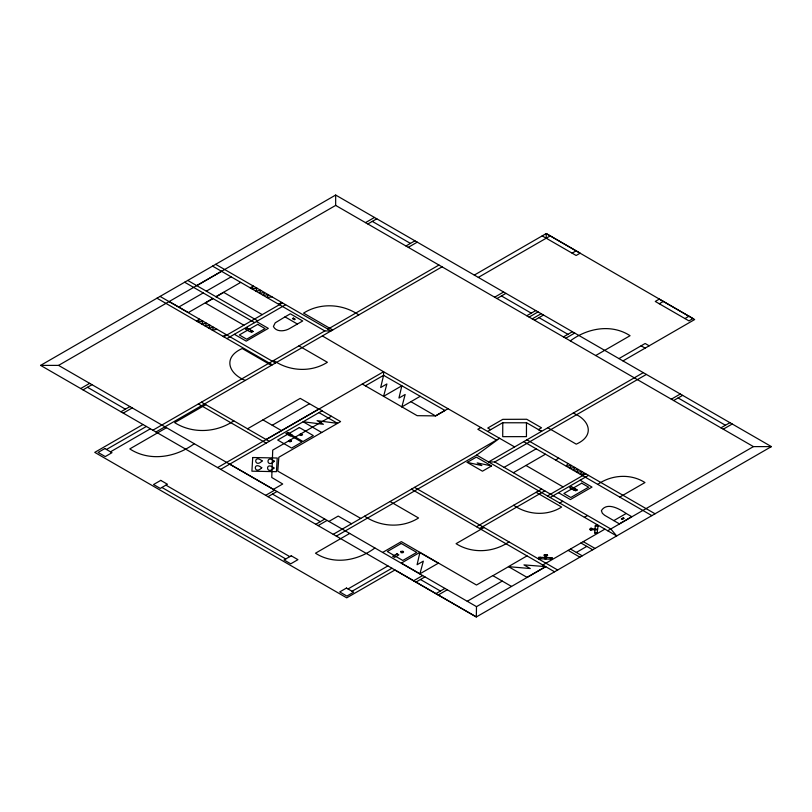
<?xml version="1.0" encoding="UTF-8"?>
<svg xmlns="http://www.w3.org/2000/svg" width="812" height="812" viewBox="0 0 812 812"><rect width="100%" height="100%" fill="white"/><g stroke="black" fill="none" stroke-linecap="round" stroke-linejoin="round"><path stroke-width="1.22" d="M335.66 195.042L40.6 365.39L58.566 365.39L335.66 205.406L335.66 195.042L771.4 446.61L476.339 616.958L394.916 570.024L346.724 597.845L94.75 452.375L143.013 424.514M502.77 422.768L502.719 436.663L526.44 436.633L526.481 422.778M274.405 461.389C265.727 453.37 266.042 469.306 274.415 461.186M546.06 558.879L538.529 558.818L538.66 557.286L545.004 557.468L544.872 559.011L545.065 556.9L544.223 554.799L547.461 554.9C546.425 557.905 544.801 555.784 546.05 559.052L552.343 559.245L552.485 557.702L546.192 557.509M594.973 529.657L594.638 533.322L597.307 533.403L597.388 532.54M593.978 529.627L590.344 530.114L589.796 529.17L590.507 528.247C594.364 528.713 593.623 529.789 597.703 529.059L598.028 525.425L595.358 525.344L595.034 528.977M594.719 532.459L597.378 532.571L597.409 529.048M550.942 559.194L551.084 557.661M401.869 406.863L405.168 394.47L398.946 398.063L401.859 385.781L383.579 396.337L386.898 383.944L380.676 387.537L383.579 375.327L383.579 371.744L322.374 335.935M419.926 573.82L423.336 561.133L417.084 564.736L419.926 552.363L401.351 563.092L419.926 573.82L438.51 563.092M574.916 489.687C574.835 491.747 578.073 489.078 575.129 489.565M567.791 463.408L566.35 466.261L571.293 465.428L569.851 468.28L574.794 467.448L573.353 470.3L578.296 469.468L576.865 472.33L581.798 471.498L580.357 474.35L585.31 473.518L582.123 475.365M336.31 536.113L476.664 455.075L499.603 438.257L333.214 534.326M285.012 316.873L275.217 322.841L273.39 326.515C276.415 332.392 284.91 331.408 289.782 328.424L302.714 320.963L290.331 313.808L285.012 316.873L297.395 324.029M196.768 285.631L221.483 271.37M178.802 307.037L203.223 292.939M206.339 291.163L231.055 276.902M212.805 298.471L188.384 312.569L169.231 301.506M215.921 296.695L240.636 282.424M212.988 298.593L205.375 302.988L243.884 325.226M216.104 296.786L223.716 292.391L262.235 314.63M250.167 287.824L253.263 286.037L252.045 288.899L257.018 288.199L255.79 291.072L260.764 290.361L259.535 293.233L264.519 292.533L263.291 295.395L268.264 294.695L267.036 297.568L272.01 296.857M365.501 222.64L374.484 217.454M196.443 320.994L199.539 319.197L198.199 322.009L203.051 321.227L201.721 324.039L206.573 323.257L205.233 326.069L210.085 325.287L208.745 328.099L213.597 327.317L212.267 330.129L217.119 329.347M80.692 388.532L89.675 383.345M367.826 223.98L376.809 218.793M83.017 389.872L92 384.685M278.567 304.216L281.662 302.429M223.067 336.361L226.172 334.574M223.828 336.797L282.515 302.917M226.924 338.594L285.611 304.713M405.959 245.995L414.942 240.809M120.927 411.765L129.91 406.579M408.284 247.335L417.256 242.149M123.251 413.105L132.234 407.918M106.474 449.483L146.363 426.452M110.503 451.807L150.393 428.777M152.879 430.208L324.841 330.931L331.032 330.931L215.657 264.316M327.936 329.144L438.957 265.047M155.975 431.994L442.053 266.833M205.771 404.67L174.661 422.636C192.627 434.004 216.408 432.735 233.785 420.839M166.511 427.711L129.788 448.914C149.794 461.926 175.859 457.44 194.261 443.728M474.299 275.085L546.222 233.562L580.174 253.161L576.144 255.486L542.193 235.886M478.329 277.41L550.242 235.886M247.548 428.787L300.227 398.367L318.811 409.096L266.123 439.515M272.233 425.265L309.514 403.737M494.64 297.202L503.623 292.015M572.115 253.161L576.144 250.837M496.964 298.542L505.947 293.355M217.596 467.58L383.579 371.744L514.615 446.925M220.691 469.366L322.151 410.791L319.055 409.004M365.37 385.832L383.579 375.327L444.996 410.466L435.567 415.896L417.165 415.673L362.274 384.046M331.357 416.262L272.72 450.112L271.756 477.476L282.708 484.003L273.411 489.372L229.766 464.17M526.775 315.746L535.758 310.57M529.099 317.096L538.082 311.909M532.195 318.883L541.178 313.696M534.519 320.222L543.502 315.036M401.899 406.883L420.23 396.297M265.676 495.34L274.659 490.154M268.001 496.68L276.983 491.493M563.416 336.909L572.399 331.722M565.741 338.249L574.723 333.062M448.092 408.68L435.547 415.927L410.892 401.686M570.308 340.888C587.309 328.129 611.466 323.572 630.061 335.701L595.693 355.544M659.293 303.759L663.313 301.435M480.927 427.477L477.832 429.264L496.508 440.043M315.787 524.268L324.77 519.081M318.111 525.608L327.094 520.421M328.911 521.436L338.198 516.077L351.515 523.76M487.697 431.385L502.628 422.768L526.663 422.788L541.543 431.375L538.437 429.589L541.533 427.802L526.734 419.266L502.79 419.347L487.748 428.036L490.631 429.7M684.942 318.568L688.962 316.244M618.957 358.599L645.134 343.486L649.164 345.81M622.987 360.924L694.676 319.532L546.222 233.562L546.222 238.21M467.204 462.383L476.309 457.126L491.575 465.936L482.46 471.193L467.204 462.383L481.851 465.58L477.202 462.901L491.575 465.936M349.667 533.454L315.492 553.195C333.976 565.253 357.97 560.686 374.87 548.009M643.277 372.647L488.56 461.967L494.752 461.967L646.372 374.433M504.079 467.357L536.103 448.874M513.377 472.716L545.39 454.233M382.594 552.464L401.351 541.634L476.492 585.026L492.793 575.617L511.53 586.437M555.57 460.039L558.768 458.191M671.311 399.2L680.294 394.013M673.635 400.539L682.618 395.353M348.023 588.944L387.913 565.913M352.043 591.268L391.942 568.238M476.502 526.724L541.706 489.078M479.598 528.51L544.801 490.864M484.074 527.516L456.08 543.675C472.168 553.875 493.452 552.576 508.951 541.878M547.43 495.959L585.807 473.802M550.13 497.512L588.497 475.365M413.633 580.753L422.616 575.576M415.957 582.102L424.94 576.916M559.722 503.054L562.817 501.268M597.733 484.378C611.537 474.746 630.569 473.376 644.972 482.541L619.759 497.096M720.934 427.843L729.917 422.666M435.922 593.623L444.905 588.446M723.259 429.193L732.241 424.006M438.247 594.973L447.229 589.786M584.417 517.305L587.512 515.518M527.029 555.895L508.444 566.624L527.1 577.393M492.914 575.678L508.525 566.664L530.277 568.532L523.963 564.888L545.613 566.624L527.029 577.352M467.235 601.276L502.242 581.067M613.801 520.624L626.184 513.478L631.746 516.686L619.363 523.841L604.595 515.255L602.382 513.306L601.367 510.667C606.99 501.562 619.861 509.114 626.184 513.478M542.802 565L604.91 529.14M607.701 530.754L753.434 446.61L771.4 446.61M545.735 566.695L476.482 606.676L476.339 616.958L40.6 365.39M576.337 552.434L586.822 546.374M595.287 526.156L597.957 526.227M594.14 529.637L597.642 529.739M337.528 423.367L317.086 420.646L323.399 424.29L303.13 421.763L321.714 432.491M360.772 518.411L277.765 471.133L278.841 457.247L340.593 421.59L322.019 410.862M641.104 345.81L645.134 348.135M372.312 221.392L410.446 243.407M501.451 295.944L531.261 313.158M539.006 317.624L567.903 334.311M678.121 397.951L725.42 425.255M335.66 205.406L753.434 446.61M573.16 413.125C589.888 419.763 595.206 435.77 576.256 444.154L547.836 427.751M358.792 314.904C342.583 303.759 320.354 302.47 303.566 313.117L332.727 329.956M526.937 439.82L655.051 513.783M523.74 441.657L651.863 515.63M212.561 266.113L324.841 330.931M580.164 480.237L592.009 487.078L570.379 499.563L558.534 492.722M525.943 465.459L563.102 486.916M187.755 280.434L257.708 320.821M298.958 345.871L327.378 362.284C311.037 372.647 289.397 371.358 273.634 360.487M256.521 321.562L268.315 328.373L246.209 341.131L234.424 334.331M184.649 282.221L254.613 322.608M494.752 461.967L610.797 528.967L616.684 535.94L476.664 455.075M536.103 492.305L561.62 507.043C547.014 516.33 527.698 515.011 513.681 505.257M160.065 296.41L275.441 363.025M583.26 541.645L595.034 548.435M156.97 298.197L272.345 364.811M580.945 542.984L592.709 549.775M271.391 365.37L242.23 348.531C222.782 357.118 228.121 373.581 245.325 380.412M570.46 549.034L582.224 555.834M568.136 550.374L579.91 557.174M318.974 412.618L337.559 423.346M414.536 487.373L557.671 570.004M411.44 489.159L554.576 571.8M262.946 419.895L281.531 430.624M390.034 501.511L418.556 517.985C402.153 528.389 380.442 527.089 364.618 516.188M201.447 402.173L269.259 441.322M198.341 403.96L266.163 443.108M420.586 552.962L437.485 562.716M58.566 365.39L476.532 606.645M87.503 387.283L125.424 409.177M272.497 494.082L320.273 521.669M420.454 579.504L440.419 591.034M165.942 485.129L289.793 556.636M161.913 487.454L285.763 558.961M590.365 529.221L590.365 529.322A2.436 1.401 0 0 0 590.953 530.134L591.288 528.186L590.365 529.221M540.751 557.976L540.082 558.088L540.751 557.976M550.363 558.301L551.023 558.412L550.374 558.27M252.725 457.521L251.903 471.183L276.415 471.681L277.237 458.019L252.725 457.521M261.748 467.773C253.872 475.791 252.522 460.343 261.748 467.773M273.999 468.027C266.123 476.045 264.783 460.587 273.999 468.027M262.164 460.942C254.278 468.96 252.938 453.502 262.164 460.942M540.112 557.326L539.97 558.869L540.153 557.326M547.592 555.306L544.02 555.266L547.562 555.337M401.301 551.673C401.514 553.885 404.315 550.709 401.301 551.673M290.858 440.997L289.102 440.997L290.858 440.997M301.861 434.643L300.115 434.643L301.861 434.643M252.481 331.448L250.725 331.448L252.481 331.448M577.18 489.981L575.647 490.864L574.104 489.981L575.647 489.098L577.18 489.981M253.131 331.448L251.598 332.331L250.066 331.448L251.598 330.565L253.131 331.448M291.518 440.997L289.985 441.88L288.453 440.997L289.985 440.114L291.518 440.997M302.521 434.643L300.988 435.526L299.455 434.643L300.988 433.76L302.521 434.643M400.752 551.46L401.138 552.708L402.914 552.708L403.564 551.977L402.914 551.236L400.752 551.46M247.203 328.038L245.346 329.114L249.69 331.611L251.547 330.545L247.203 328.038M257.688 324.364L239.327 334.96L246.675 339.213L265.047 328.606L257.688 324.364M293.325 318.091L292.432 318.608L294.401 319.745L295.294 319.228L293.325 318.091M104.849 448.549L98.1 452.446L105.266 456.577L112.005 452.68L104.849 448.549M160.746 480.389L153.549 484.541L160.258 488.408L167.455 484.256L160.746 480.389M287.732 432.431L285.875 433.496L290.209 436.003L292.066 434.927L287.732 432.431M287.966 434.085L277.684 440.023L291.62 448.062L301.902 442.124L287.966 434.085M299.364 427.538L289.072 433.476L303.018 441.525L313.3 435.587L299.364 427.538M659.293 299.11L655.264 301.435L688.962 320.892L692.991 318.568L659.293 299.11M291.244 555.794L284.038 559.955L290.747 563.822L297.943 559.661L291.244 555.794M401.25 543.482L387.314 551.531L402.803 560.463L416.739 552.424L401.25 543.482M397.007 553.794L392.673 556.301L394.53 557.367L398.865 554.87L397.007 553.794M346.47 588.05L339.731 591.938L346.886 596.079L353.626 592.181L346.47 588.05M571.496 486.672L569.638 487.748L573.972 490.255L575.83 489.179L571.496 486.672M581.717 483.191L563.883 493.493L570.816 497.492L588.649 487.19L581.717 483.191M623.291 517.823L621.322 518.959L622.256 519.497L624.225 518.36L623.291 517.823"/></g></svg>
